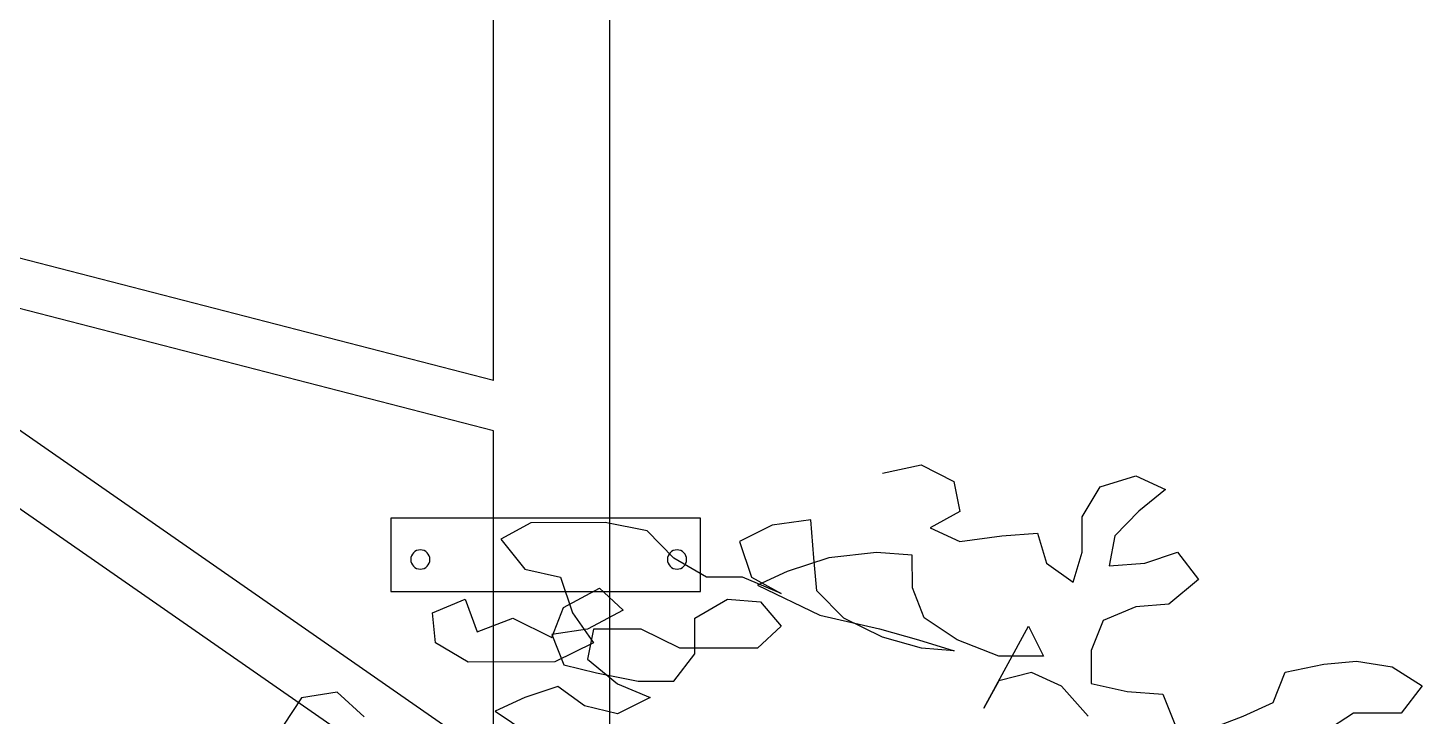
# Model space of a CAD drawing. Header units: inches. Extents: x 295786 to 300745, y 68261 to 70432.
# Drawn here: x 296653.21 to 296681.74, y 70350.68 to 70364.77 of the extents above; entities that cross this region are included whole.
import ezdxf

# ---------------------------------------------------------------- set-up
doc = ezdxf.new("R2010")
doc.units = ezdxf.units.IN
doc.header["$MEASUREMENT"] = 0
for name, color, linetype in [('new line', 2, 'Continuous'), ('POLE', 3, 'Continuous'), ('Tree', 102, 'Continuous')]:
    doc.layers.add(name, color=color, linetype=linetype)

# ---------------------------------------------------------------- blocks, each defined once
blk = doc.blocks.new('T2')
at = {"layer": 'Tree'}
for p, q in [((-13.976, 289.319), (-15.168, 288.724)), ((-12.569, 289.02), (-13.976, 289.319)), ((-21.774, 288.928), (-22.858, 288.433)), ((-20.475, 288.53), (-21.774, 288.928)), ((-22.858, 288.433), (-21.884, 287.638)), ((-19.826, 287.438), (-20.475, 288.53)), ((-15.168, 288.724), (-15.386, 287.632)), ((-21.884, 287.638), (-21.018, 286.744)), ((-19.828, 286.147), (-19.826, 287.438)), ((-15.386, 287.632), (-14.303, 287.036)), ((-10.081, 285.94), (-9.971, 287.33)), ((-9.971, 287.33), (-8.563, 287.13)), ((-21.018, 286.744), (-20.803, 285.651)), ((-18.202, 286.841), (-18.528, 285.749)), ((-16.903, 286.74), (-18.202, 286.841)), ((-15.387, 286.54), (-16.903, 286.74)), ((-14.303, 287.036), (-15.387, 286.54)), ((-8.563, 287.13), (-7.373, 286.534)), ((-4.99, 285.936), (-4.015, 286.928)), ((-4.015, 286.928), (-2.498, 287.225)), ((-2.498, 287.225), (0.209, 287.222)), ((0.209, 287.222), (1.292, 286.626)), ((-7.373, 286.534), (-7.807, 285.243)), ((1.292, 286.626), (0.424, 285.534)), ((-23.293, 286.15), (-24.052, 285.158)), ((-22.102, 285.752), (-23.293, 286.15)), ((-20.803, 285.651), (-22.102, 285.752)), ((-19.504, 285.055), (-19.828, 286.147)), ((-18.528, 285.749), (-19.504, 285.055)), ((-13.656, 284.851), (-13.655, 286.043)), ((-13.655, 286.043), (-12.355, 286.141)), ((-12.355, 286.141), (-10.622, 285.941)), ((-10.622, 285.941), (-9.106, 285.443)), ((-10.19, 284.749), (-10.081, 285.94)), ((-6.182, 285.242), (-4.99, 285.936)), ((-9.106, 285.443), (-8.024, 284.946)), ((-7.807, 285.243), (-8.891, 284.649)), ((-8.891, 284.649), (-7.482, 285.243)), ((-7.482, 285.243), (-6.182, 285.242)), ((-0.876, 285.238), (-1.31, 283.947)), ((0.424, 285.534), (-0.876, 285.238)), ((-24.052, 285.158), (-22.97, 284.263)), ((-14.09, 283.76), (-13.656, 284.851)), ((-11.166, 283.757), (-10.19, 284.749)), ((-8.024, 284.946), (-10.299, 283.856)), ((-2.284, 284.842), (-3.151, 284.048)), ((-0.985, 284.146), (-2.284, 284.842)), ((-22.97, 284.263), (-21.779, 284.163)), ((-8.133, 284.35), (-8.892, 283.457)), ((-6.941, 284.448), (-8.133, 284.35)), ((-5.751, 283.753), (-6.941, 284.448)), ((2.589, 284.441), (2.155, 283.25)), ((3.78, 283.943), (2.589, 284.441)), ((-21.779, 284.163), (-20.588, 283.666)), ((-15.282, 282.966), (-14.09, 283.76)), ((-12.575, 283.063), (-11.166, 283.757)), ((-10.299, 283.856), (-12.466, 283.361)), ((-5.752, 282.462), (-5.751, 283.753)), ((-3.151, 284.048), (-1.852, 283.352)), ((-1.31, 283.947), (-2.069, 282.856)), ((-0.553, 283.053), (-0.985, 284.146)), ((0.856, 283.747), (-0.553, 283.053)), ((2.155, 283.25), (0.856, 283.747)), ((3.671, 282.851), (3.78, 283.943)), ((-20.588, 283.666), (-20.156, 282.573)), ((-17.881, 283.465), (-18.424, 282.373)), ((-16.259, 280.485), (-17.881, 283.465)), ((-12.466, 283.361), (-13.874, 282.965)), ((-8.892, 283.457), (-8.026, 282.662)), ((-5.21, 282.66), (-3.802, 283.354)), ((-3.802, 283.354), (-2.069, 283.352)), ((-2.069, 283.352), (-1.853, 282.26)), ((-1.852, 283.352), (-0.553, 283.153)), ((-16.799, 282.372), (-15.282, 282.966)), ((-13.874, 282.965), (-15.174, 282.569)), ((-13.983, 282.667), (-12.575, 283.063)), ((-2.069, 282.856), (-0.662, 282.16)), ((-0.553, 283.153), (-0.987, 282.061)), ((2.479, 282.157), (3.671, 282.851)), ((-29.796, 282.184), (-31.095, 281.987)), ((-28.604, 282.084), (-29.796, 282.184)), ((-20.156, 282.573), (-20.157, 281.382)), ((-18.424, 282.373), (-16.799, 282.372)), ((-15.174, 282.569), (-13.983, 282.667)), ((-8.026, 282.662), (-5.21, 282.66)), ((-4.995, 281.469), (-5.752, 282.462)), ((-1.853, 282.26), (-2.937, 281.368)), ((-31.095, 281.987), (-32.179, 281.293)), ((-27.197, 281.785), (-28.604, 282.084)), ((-26.765, 280.693), (-27.197, 281.785)), ((-19.074, 281.282), (-17.991, 281.777)), ((-17.991, 281.777), (-16.8, 281.478)), ((-2.179, 281.764), (-3.695, 281.467)), ((-0.987, 282.061), (-2.179, 281.764)), ((-0.662, 282.16), (2.479, 282.157)), ((-32.179, 281.293), (-31.422, 280.299)), ((-20.157, 281.382), (-21.457, 281.085)), ((-20.05, 280.191), (-19.074, 281.282)), ((-16.8, 281.478), (-16.259, 280.485)), ((-3.695, 281.467), (-4.995, 281.469)), ((-2.937, 281.368), (-4.129, 280.872)), ((-1.747, 280.572), (-0.771, 281.266)), ((-0.771, 281.266), (0.42, 280.868)), ((-25.682, 280.195), (-26.765, 280.693)), ((-22.757, 280.987), (-23.191, 279.895)), ((-21.457, 281.085), (-22.757, 280.987)), ((-4.129, 280.872), (-2.938, 280.275)), ((0.42, 280.868), (1.502, 280.371)), ((6.267, 280.168), (7.243, 281.061)), ((7.243, 281.061), (8.542, 280.862)), ((8.542, 280.862), (9.191, 279.868)), ((-31.422, 280.299), (-29.689, 280.298)), ((-29.689, 280.298), (-28.607, 279.602)), ((-24.383, 279.698), (-25.682, 280.195)), ((-2.938, 280.275), (-1.747, 280.572)), ((1.502, 280.371), (0.31, 279.578))]:
    blk.add_line(p, q, dxfattribs=at)
blk = doc.blocks.new('SINGLE POST')
at = {"layer": 'POLE', "color": 9}
for p, q in [((118123.337, 38241.697, 6.686), (118123.336, 38266.299, 6.686)), ((118125.716, 38241.723, 6.686), (118125.715, 38264.552, 6.686)), ((118125.716, 38241.723, 6.686), (118143.477, 38246.301, 6.686)), ((118125.716, 38240.692, 6.686), (118141.115, 38244.661, 6.686)), ((118123.338, 38225.412, 6.686), (118123.337, 38241.697, 6.686)), ((118125.717, 38225.355, 6.686), (118125.716, 38240.692, 6.686))]:
    blk.add_line(p, q, dxfattribs=at)
at = {"layer": 'POLE', "color": 9, "elevation": 6.686}
for points in [[(118125.646, 38232.3), (118143.631, 38244.806), (118153.909, 38244.806)], [(118125.646, 38233.904), (118141.115, 38244.661)]]:
    blk.add_lwpolyline(points, dxfattribs=at)
blk.add_lwpolyline([(118121.483, 38238.906), (118127.817, 38238.906), (118127.817, 38237.399), (118121.483, 38237.399)], close=True, dxfattribs=at)
at = {"layer": 'POLE', "color": 9}
for centre in [(118121.962, 38238.057, 6.686), (118127.215, 38238.057, 6.686)]:
    blk.add_circle(centre, 0.197, dxfattribs=at)

msp = doc.modelspace()

# ---------------------------------------------------------------- block references
at = {"layer": 'new line', "xscale": -1}
msp.add_blockref('SINGLE POST', (414788.4547355, 32115.82824278, -6.68587187), dxfattribs=at)
at = {"layer": 'Tree', "xscale": -0.5632000000000001, "yscale": 0.5632000000000001, "zscale": 0.5632000000000001}
msp.add_blockref('T2', (296663.61716264, 70192.87553544), dxfattribs=at)

doc.saveas('drawing.dxf')
